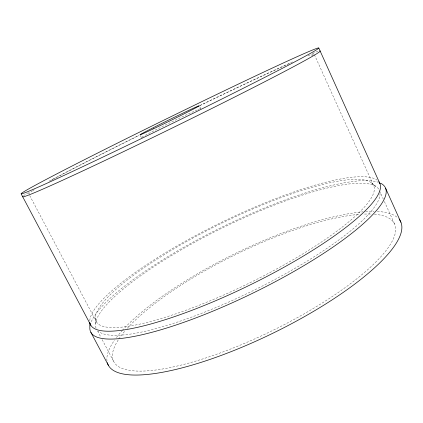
<?xml version="1.0" encoding="UTF-8"?>
<svg xmlns="http://www.w3.org/2000/svg" width="423" height="423" viewBox="0 0 423 423"><rect width="100%" height="100%" fill="white"/><g stroke="black" fill="none" stroke-linecap="round" stroke-linejoin="round"><path stroke-width="0.32" stroke-dasharray="2.12 1.59" d="M371.315 182.768L376.703 186.998M97.57 330.971L100.933 337.332M102.16 339.643L114.094 362.188M29.679 195.532L96.587 322.115M140.277 135.365L141.404 137.634M199.852 106.887L200.676 108.6M379.537 190.757L383.307 199.106M384.385 201.496L394.886 224.756M314.358 54.615L373.943 186.337A154.458 32.952 -26.1 0 1 174.583 314.247A154.458 32.952 -26.1 0 1 156.135 259.748A154.458 32.952 -26.1 0 1 373.943 186.337M95.424 317.826L95.466 324.674M374.408 214.265A156.357 42.242 -26.1 0 1 272.465 330.585A156.357 42.242 -26.1 0 1 118.519 339.516M118.837 339.035A156.357 42.242 -26.1 0 1 125.24 330.67M127.254 328.38A156.357 42.242 -26.1 0 1 360.29 214.308M364.515 214.075A156.357 42.242 -26.1 0 1 372.071 214.107M106.982 360.909A162.834 44.071 -26.1 0 1 114.58 340.066M116.457 337.496A162.834 44.071 -26.1 0 1 121.903 330.929M122.332 330.448A162.834 44.071 -26.1 0 1 363.013 211.844M365.588 211.643A162.834 44.071 -26.1 0 1 374.096 211.384M377.268 211.484A162.834 44.071 -26.1 0 1 398.281 218.331M91.289 321.739A164.05 36.431 -26.1 0 1 224.058 226.115A164.05 36.431 -26.1 0 1 378.262 182.255M380.023 193.147A157.52 34.919 -26.1 0 1 252.922 290.749A157.52 34.919 -26.1 0 1 98.21 331.098M96.116 328.195A157.52 34.919 -26.1 0 1 222.583 227.844A157.52 34.919 -26.1 0 1 379.056 189.689M89.792 320.729A160.983 34.406 -26.1 0 1 220.193 222.969A160.983 34.406 -26.1 0 1 377.062 180.098M23.572 195.764A165.626 4.082 -26.1 0 1 29.388 192.063M49.02 181.218A165.626 4.082 -26.1 0 1 139.008 135.318M200.026 105.422A165.626 4.082 -26.1 0 1 293.631 61.467M312.46 53.398A165.626 4.082 -26.1 0 1 318.879 51.104M308.145 55.635A158.895 3.907 -26.1 0 1 311.296 56.19M29.377 193.771A158.895 3.907 -26.1 0 1 32.444 190.847M32.872 190.583A158.895 3.907 -26.1 0 1 34.268 189.742M51.061 180.383A158.895 3.907 -26.1 0 1 52.796 179.458M53.383 179.141A158.895 3.907 -26.1 0 1 138.903 135.487M199.667 105.713A158.895 3.907 -26.1 0 1 287.074 64.645M287.619 64.402A158.895 3.907 -26.1 0 1 289.427 63.593M200.507 108.801A33.005 0.793 -26.1 0 1 200.232 108.991M142.419 137.369A33.005 0.793 -26.1 0 1 141.975 137.528M141.663 137.396A33.005 0.793 -26.1 0 1 144.417 135.772M145.306 135.286A33.005 0.793 -26.1 0 1 171.685 121.93A33.005 0.793 -26.1 0 1 197.393 109.821M198.213 109.472A33.005 0.793 -26.1 0 1 198.921 109.182M199.513 108.944A33.005 0.793 -26.1 0 1 200.343 108.648"/><path stroke-width="0.63" d="M21.15 193.845L90.845 325.282M90.908 332.415L108.431 365.409M385.57 188.172L400.909 222.255M318.794 48.042A165.731 3.368 -26.1 0 1 95.149 160.777A165.731 3.368 -26.1 0 1 95.926 153.903A165.731 3.368 -26.1 0 1 318.794 48.042L379.97 183.741M89.808 322.596L89.84 327.576A164.05 36.431 -26.1 0 0 257.681 290.765A164.05 36.431 -26.1 0 0 380.536 183.185M399.449 219.696A162.834 44.071 -26.1 0 1 273.57 332.89A162.834 44.071 -26.1 0 1 107.326 362.675M378.823 181.747A160.983 34.406 -26.1 0 1 250.083 284.949A160.983 34.406 -26.1 0 1 89.999 323.14M319.841 50.929A165.626 4.082 -26.1 0 1 173.018 127.646A165.626 4.082 -26.1 0 1 22.816 196.431M153.66 128.724A33.026 0.656 -26.1 0 0 199.275 105.803A33.026 0.656 -26.1 0 0 156.013 126.308A33.026 0.656 -26.1 0 0 153.66 128.724"/></g></svg>
